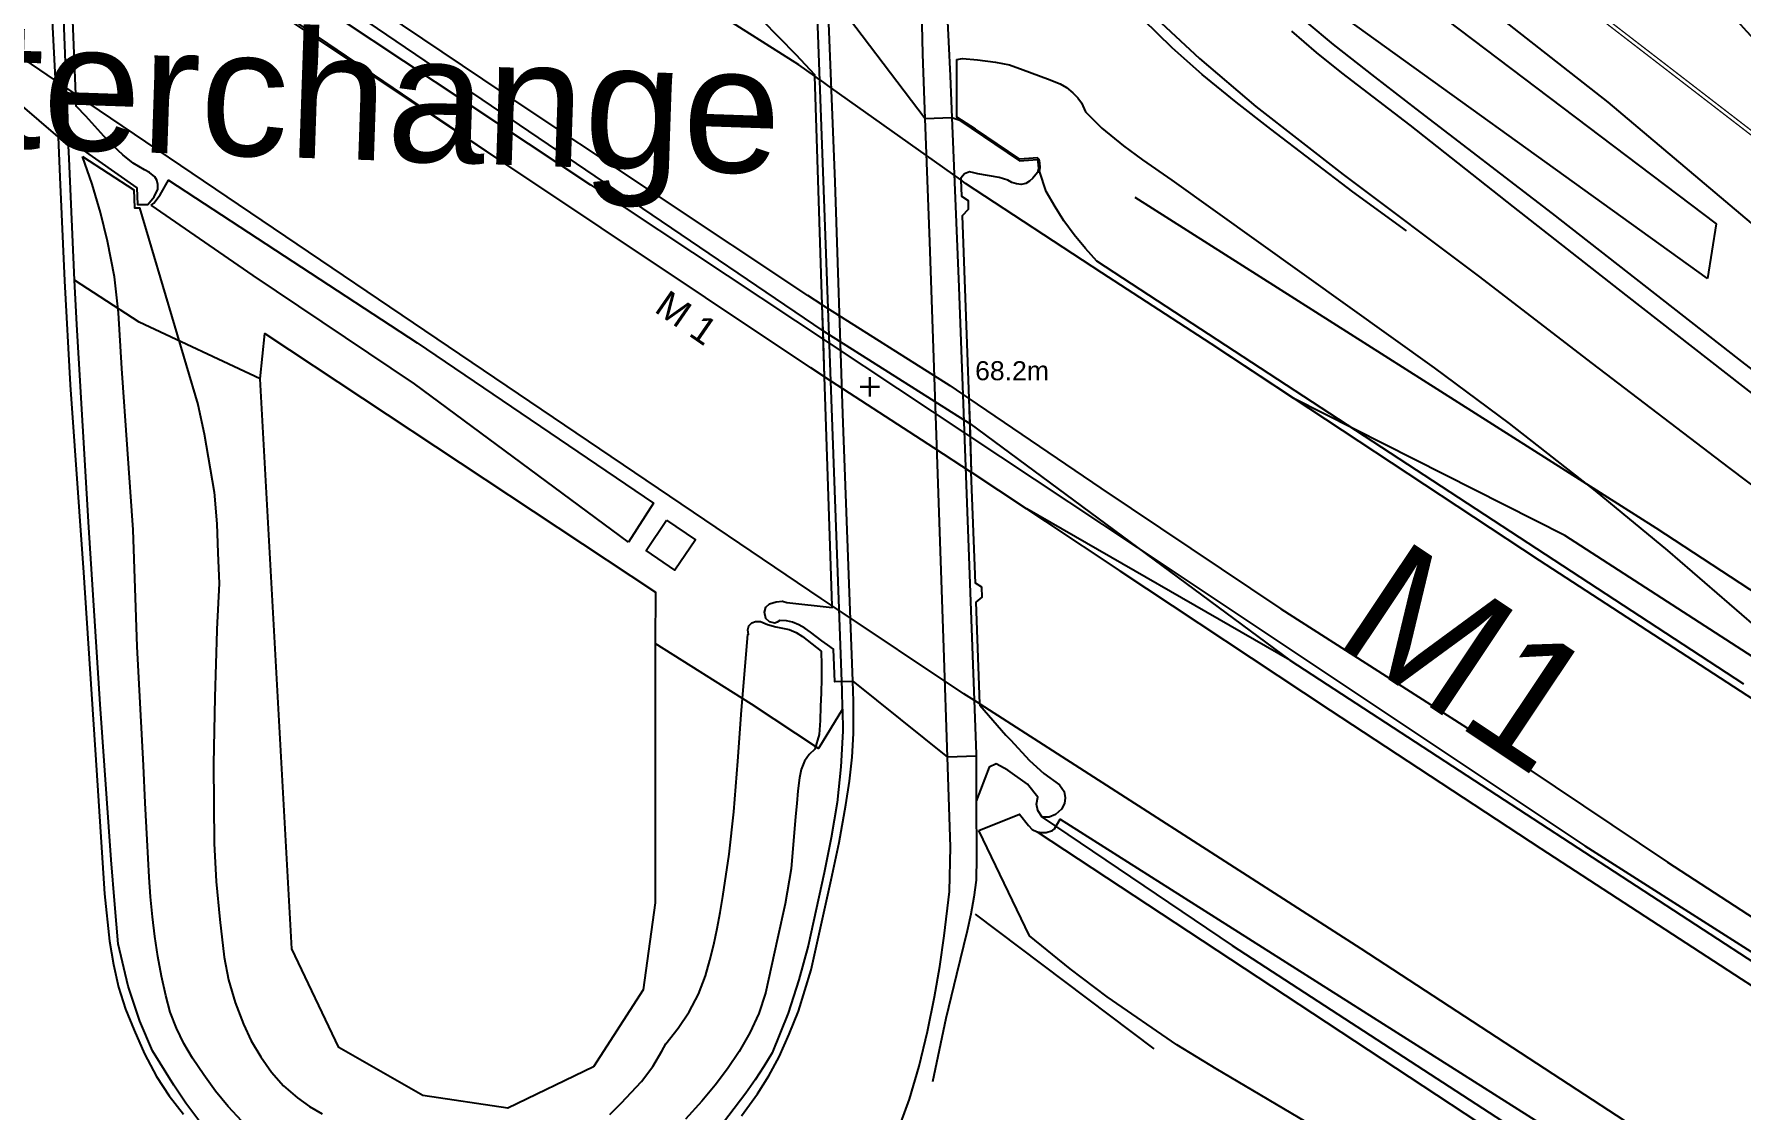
# Model space of a CAD drawing. Header units: millimetres. Extents: x 111502 to 977541, y 8702 to 1044108.
# Drawn here: x 489180 to 489314.6, y 240763.8 to 240848.6 of the extents above; entities that cross this region are included whole.
import ezdxf

# ---------------------------------------------------------------- set-up
doc = ezdxf.new("R2010")
doc.units = ezdxf.units.MM
doc.header["$LTSCALE"] = 0.25
doc.linetypes.add('DASHED', pattern=[19.05, 12.7, -6.35])
doc.linetypes.add('DASHED2', pattern=[9.525, 6.35, -3.175])
for name, color, linetype in [('E HVSS As Laid HV', 10, 'Continuous'), ('E HVSS Proposed 33kV', 5, 'Continuous'), ('X HVSS Site Background', 8, 'Continuous')]:
    doc.layers.add(name, color=color, linetype=linetype)
doc.styles.add('Arial', font='arial.ttf')
doc.styles.add('OS Master Map$1$Standard', font='txt')
doc.styles.add('Proposed Employment Area - 11-089-MP013-01a$0$Standard', font='txt')

# ---------------------------------------------------------------- blocks, each defined once
blk = doc.blocks.new('commercial background')
at = {"layer": 'X HVSS Site Background', "flags": 128}
blk.add_lwpolyline([(928.08, 286.74, 0.151371), (871.11, 328.8, -0.06422), (841.98, 343.36, -0.080323), (792.92, 389.27, -0.098577), (760.75, 453.92, -0.03432), (751.48, 500.46, 0.091782), (745.82, 518.08, -0.974614), (750.65, 520.31), (756.57, 494.44, -0.037531), (762.8, 466.15, 0.084037), (773.87, 431.55, 0.251691), (793.39, 418.18, -0.125184), (817.16, 409.33, -0.021222), (837.01, 394.31, -0.151188), (844.67, 382.63, -0.08652), (847.5, 356.47, 0.23398), (851.5, 346.86, 0.068152), (878.19, 329.36, -0.044918), (903.68, 314.29, 0.0654), (1004.49, 260.12, -0.154625)], format="xyb", dxfattribs=at)
at = {"layer": 'X HVSS Site Background', "style": 'Proposed Employment Area - 11-089-MP013-01a$0$Standard'}
for p, rotation in [((485.88, 899.5), 95.9302), ((729.37, 850.69), 240.5366), ((319.53, 839.47), 95.9302), ((520.9, 756.6), 330.4683), ((1582.14, 507.49), 240.4683), ((1846.75, 293.1), 209.3143), ((1096.5, 265.37), 60.4683)]:
    blk.add_attdef('NOOFPARKINGSPACES', p, '', height=0.3, rotation=rotation, dxfattribs=at)
blk = doc.blocks.new('OS Master Map$1$OSS15')
at = {"color": 8, "true_color": 0x707070, "const_width": 0.174, "flags": 128}
for points in [[(-0.775, 0), (0.775, 0)], [(0, -0.775), (0, 0.775)]]:
    blk.add_lwpolyline(points, dxfattribs=at)
blk = doc.blocks.new('OS MAP 060722')
at = {"layer": 'X HVSS Site Background', "flags": 128}
for points in [[(513.29, 1689.35), (503.85, 1696.67), (503.85, 1696.67), (489.15, 1708.15), (489.15, 1708.15), (478.39, 1716.43), (478.39, 1716.43), (475.13, 1718.95), (475.13, 1718.95), (471.88, 1721.49), (471.88, 1721.49), (469.79, 1723.23)], [(501.36, 1703.04), (467.76, 1727.24)], [(477.76, 1725.74), (502.06, 1707.34), (502.06, 1707.34), (501.36, 1703.04)], [(369.43, 1765.46), (369.44, 1759.38), (369.44, 1759.38), (369.43, 1759.38), (369.43, 1759.38), (369.44, 1757.36), (369.44, 1757.36), (369.95, 1741.92), (369.95, 1741.92), (370.7, 1726.47), (370.7, 1726.47), (371.31, 1714.22)], [(370.3, 1765.46), (370.33, 1763.42), (370.33, 1763.42), (371.53, 1728.92), (371.53, 1728.92), (371.96, 1718.05), (371.96, 1718.05), (372, 1717.08), (372, 1717.08), (372.14, 1713.5)], [(506.77, 1692.48), (494.95, 1701.72), (494.95, 1701.72), (486.06, 1708.7), (486.06, 1708.7), (477.93, 1715.12), (477.93, 1715.12), (472.53, 1719.26), (472.53, 1719.26), (470.53, 1720.87), (470.53, 1720.87), (468.59, 1722.55)], [(430.97, 1719), (429.72, 1719.89), (429.72, 1719.89), (401.32, 1737.89), (401.32, 1737.89), (384.32, 1749.39), (384.32, 1749.39), (371.1, 1758.26)], [(439.68, 1715.65), (439.49, 1720.74), (439.49, 1720.74), (439.24, 1732.36), (439.24, 1732.36), (438.54, 1747.66), (438.54, 1747.66), (438.42, 1749.43), (438.42, 1749.43), (438.34, 1751.2), (438.34, 1751.2), (438.34, 1751.7), (438.34, 1751.7), (438.44, 1751.91), (438.44, 1751.91), (438.69, 1752.01)], [(457.53, 1723.91), (461.31, 1720.38), (461.31, 1720.38), (465.76, 1716.59), (465.76, 1716.59), (472.63, 1711.23), (472.63, 1711.23), (483.28, 1703.24), (483.28, 1703.24), (492.27, 1696.32), (492.27, 1696.32), (503.03, 1688.13), (503.03, 1688.13), (512.12, 1681.26)], [(477.63, 1706.79), (473.39, 1709.87), (473.39, 1709.87), (466.93, 1714.82), (466.93, 1714.82), (464.2, 1716.94), (464.2, 1716.94), (461.52, 1719.12), (461.52, 1719.12), (459.15, 1721.24), (459.15, 1721.24), (456.88, 1723.46)], [(431.57, 1700.96), (430.42, 1701.69), (430.42, 1701.69), (406.42, 1717.69), (406.42, 1717.69), (384.12, 1732.69), (384.12, 1732.69), (371.77, 1741.05)], [(442.2, 1739.13), (441.49, 1732.97), (441.49, 1732.97), (441.24, 1729.69), (441.24, 1729.69), (441.29, 1727.02), (441.29, 1727.02), (441.4, 1724.36), (441.4, 1724.36), (441.52, 1721.69), (441.52, 1721.69), (441.64, 1719.03), (441.64, 1719.03), (441.78, 1715.73)], [(688.05, 1573.81), (687.32, 1574.19), (687.32, 1574.19), (630.66, 1615.26), (630.66, 1615.26), (603.07, 1634.96), (603.07, 1634.96), (593.26, 1641.73), (593.26, 1641.73), (561.51, 1664.09), (561.51, 1664.09), (532.86, 1684.6), (532.86, 1684.6), (522.9, 1692.16), (522.9, 1692.16), (493.53, 1716.95), (493.53, 1716.95), (467.16, 1737.64), (467.16, 1737.64), (466.91, 1738.54)], [(431.75, 1695.29), (430.67, 1695.99), (430.67, 1695.99), (405.82, 1712.59), (405.82, 1712.59), (372.01, 1735.1)], [(372.7, 1717.55), (372.01, 1735.1)], [(430.97, 1719), (430.97, 1719.09), (430.97, 1719.09), (429.87, 1720.27), (429.87, 1720.27), (429.5, 1720.68), (429.5, 1720.68), (428.17, 1722.04), (428.17, 1722.04), (426.83, 1723.4)], [(360.95, 1725.57), (371.09, 1718.64), (371.09, 1718.64), (372.7, 1717.55)], [(433.11, 1671.24), (431.23, 1722.94), (431.23, 1722.94), (431.13, 1725.8)], [(433.98, 1671.27), (433.79, 1676.15), (433.79, 1676.15), (433.19, 1692.37), (433.19, 1692.37), (432.59, 1710.66), (432.59, 1710.66), (431.98, 1725.83)], [(431.98, 1725.83), (439.68, 1715.65)], [(371.31, 1714.22), (363.8, 1720.66)], [(504.22, 1671.04), (453.22, 1704.39), (453.22, 1704.39), (452.32, 1705.39), (452.32, 1705.39), (451.42, 1706.49), (451.42, 1706.49), (450.62, 1707.59), (450.62, 1707.59), (449.92, 1708.69), (449.92, 1708.69), (449.22, 1709.89), (449.22, 1709.89), (448.7, 1711.49), (448.7, 1711.49), (448.75, 1711.8), (448.75, 1711.8), (448.73, 1712.12), (448.73, 1712.12), (448.66, 1712.43), (448.66, 1712.43), (448.54, 1712.54), (448.54, 1712.54), (447.14, 1712.45), (447.14, 1712.45), (443.64, 1714.81), (443.64, 1714.81), (442.18, 1715.76), (442.18, 1715.76), (442.19, 1716.05), (442.19, 1716.05), (442.19, 1720.3)], [(442.19, 1720.3), (442.62, 1720.39), (442.62, 1720.39), (443.82, 1720.29), (443.82, 1720.29), (445.22, 1720.09), (445.22, 1720.09), (446.32, 1719.89), (446.32, 1719.89), (447.42, 1719.49), (447.42, 1719.49), (449.32, 1718.79), (449.32, 1718.79), (450.32, 1718.39), (450.32, 1718.39), (450.82, 1718.09), (450.82, 1718.09), (451.32, 1717.69), (451.32, 1717.69), (451.72, 1717.29), (451.72, 1717.29), (452.02, 1716.89), (452.02, 1716.89), (452.32, 1716.19), (452.32, 1716.19), (453.62, 1714.89), (453.62, 1714.89), (455.32, 1713.49), (455.32, 1713.49), (456.82, 1712.39), (456.82, 1712.39), (459.12, 1710.79), (459.12, 1710.79), (479.82, 1695.99), (479.82, 1695.99), (485.72, 1691.59), (485.72, 1691.59), (492.52, 1686.29), (492.52, 1686.29), (498.22, 1681.59), (498.22, 1681.59), (505.02, 1675.69)], [(431.57, 1700.96), (430.97, 1719)], [(442.5, 1710.81), (432.29, 1718.05), (432.29, 1718.05), (431.39, 1718.7), (431.39, 1718.7), (431.3, 1718.76), (431.3, 1718.76), (430.97, 1719)], [(372.14, 1713.5), (372.77, 1713.52), (372.77, 1713.52), (377.52, 1710.19), (377.52, 1710.19), (377.57, 1708.88), (377.57, 1708.88), (378.38, 1708.88), (378.38, 1708.88), (378.88, 1709.48), (378.88, 1709.48), (379.19, 1710.09), (379.19, 1710.09), (379.18, 1710.45), (379.18, 1710.45), (379.09, 1710.79), (379.09, 1710.79), (378.94, 1711.05), (378.94, 1711.05), (378.53, 1711.4), (378.53, 1711.4), (378.13, 1711.6), (378.13, 1711.6), (377.24, 1712.14), (377.24, 1712.14), (376.42, 1712.78), (376.42, 1712.78), (375.66, 1713.5), (375.66, 1713.5), (374.93, 1714.27), (374.93, 1714.27), (374.22, 1715.06), (374.22, 1715.06), (373.51, 1715.85), (373.51, 1715.85), (372.77, 1716.61), (372.77, 1716.61), (372.73, 1716.65), (372.73, 1716.65), (372.7, 1717.55)], [(432.35, 1677.21), (431.47, 1677.79), (431.47, 1677.79), (372.7, 1717.55)], [(439.68, 1715.65), (441.78, 1715.73)], [(441.44, 1665.28), (441.14, 1673.91), (441.14, 1673.91), (440.04, 1705.94), (440.04, 1705.94), (439.68, 1715.65)], [(441.78, 1715.73), (442.34, 1702.36), (442.34, 1702.36), (443.69, 1665.53), (443.69, 1665.53), (443.69, 1665.36)], [(441.78, 1715.73), (442.33, 1715.54)], [(442.33, 1715.54), (447.12, 1712.31), (447.12, 1712.31), (448.54, 1712.41), (448.54, 1712.41), (448.59, 1712), (448.59, 1712), (448.61, 1711.69), (448.61, 1711.69), (448.54, 1711.4), (448.54, 1711.4), (448.18, 1710.94), (448.18, 1710.94), (447.92, 1710.72), (447.92, 1710.72), (447.63, 1710.54), (447.63, 1710.54), (447.26, 1710.45), (447.26, 1710.45), (446.87, 1710.49), (446.87, 1710.49), (446.52, 1710.6), (446.52, 1710.6), (446.21, 1710.79), (446.21, 1710.79), (445.51, 1710.99), (445.51, 1710.99), (443.84, 1711.3), (443.84, 1711.3), (443.51, 1711.38), (443.51, 1711.38), (443.18, 1711.45), (443.18, 1711.45), (442.78, 1711.3), (442.78, 1711.3), (442.49, 1710.96), (442.49, 1710.96), (442.5, 1710.81)], [(372.14, 1713.5), (371.31, 1714.22)], [(371.31, 1714.22), (371.46, 1711.03), (371.46, 1711.03), (371.82, 1702.84), (371.82, 1702.84), (372.27, 1694.66), (372.27, 1694.66), (373.32, 1679.86), (373.32, 1679.86), (374.33, 1664.25), (374.33, 1664.25), (374.65, 1659.38), (374.65, 1659.38), (374.98, 1654.5), (374.98, 1654.5), (375.38, 1650.76), (375.38, 1650.76), (375.69, 1648.94), (375.69, 1648.94), (376.09, 1647.13), (376.09, 1647.13), (376.64, 1645.41), (376.64, 1645.41), (377.3, 1643.74), (377.3, 1643.74), (378.13, 1641.89), (378.13, 1641.89), (379.07, 1640.1), (379.07, 1640.1), (380.08, 1638.58), (380.08, 1638.58), (381.19, 1637.12)], [(425.2, 1636.98), (426.45, 1638.73), (426.45, 1638.73), (427.36, 1640.16), (427.36, 1640.16), (428.17, 1641.65), (428.17, 1641.65), (428.97, 1643.43), (428.97, 1643.43), (429.69, 1645.24), (429.69, 1645.24), (430.7, 1648.52), (430.7, 1648.52), (432.27, 1655.6), (432.27, 1655.6), (432.89, 1658.54), (432.89, 1658.54), (433.43, 1661.51), (433.43, 1661.51), (433.71, 1663.38), (433.71, 1663.38), (433.92, 1665.27), (433.92, 1665.27), (434.04, 1667.16), (434.04, 1667.16), (434.04, 1669.69), (434.04, 1669.69), (433.98, 1671.27)], [(372.62, 1702.9), (372.18, 1712.5), (372.18, 1712.5), (372.14, 1713.5)], [(373.25, 1712.66), (377.29, 1710.03), (377.29, 1710.03), (377.34, 1708.62), (377.34, 1708.62), (377.74, 1708.62), (377.74, 1708.62), (382.32, 1693.09), (382.32, 1693.09), (382.82, 1690.79), (382.82, 1690.79), (383.62, 1686.19), (383.62, 1686.19), (383.82, 1683.69), (383.82, 1683.69), (383.92, 1681.39), (383.92, 1681.39), (384.02, 1678.99), (384.02, 1678.99), (383.82, 1675.39), (383.82, 1675.39), (383.83, 1675.28), (383.83, 1675.28), (383.67, 1670.01), (383.67, 1670.01), (383.57, 1664.73), (383.57, 1664.73), (383.62, 1658.46), (383.62, 1658.46), (383.78, 1655.48), (383.78, 1655.48), (384.07, 1652.49), (384.07, 1652.49), (384.42, 1649.52), (384.42, 1649.52), (384.76, 1647.71), (384.76, 1647.71), (385.28, 1645.94), (385.28, 1645.94), (385.94, 1644.22), (385.94, 1644.22), (386.55, 1642.9), (386.55, 1642.9), (387.29, 1641.64), (387.29, 1641.64), (388.14, 1640.45), (388.14, 1640.45), (389.1, 1639.37), (389.1, 1639.37), (390.18, 1638.41), (390.18, 1638.41), (391.13, 1637.73), (391.13, 1637.73), (392.14, 1637.14)], [(414.82, 1637.09), (415.72, 1637.99), (415.72, 1637.99), (417.32, 1639.69), (417.32, 1639.69), (418.22, 1640.89), (418.22, 1640.89), (418.92, 1642.09), (418.92, 1642.09), (419.23, 1642.67), (419.23, 1642.67), (420.2, 1643.9), (420.2, 1643.9), (421.08, 1645.2), (421.08, 1645.2), (421.82, 1646.58), (421.82, 1646.58), (422.37, 1648.03), (422.37, 1648.03), (422.71, 1649.26), (422.71, 1649.26), (423.02, 1650.51), (423.02, 1650.51), (423.29, 1651.76), (423.29, 1651.76), (423.53, 1653.02), (423.53, 1653.02), (423.73, 1654.29), (423.73, 1654.29), (424.22, 1657.62), (424.22, 1657.62), (424.59, 1660.96), (424.59, 1660.96), (424.9, 1664.97), (424.9, 1664.97), (425.2, 1668.99), (425.2, 1668.99), (425.71, 1674.95), (425.71, 1674.95), (425.74, 1674.97), (425.74, 1674.97), (425.71, 1675.32), (425.71, 1675.32), (425.78, 1675.64), (425.78, 1675.64), (426.01, 1675.87), (426.01, 1675.87), (426.31, 1675.97), (426.31, 1675.97), (426.7, 1675.97), (426.7, 1675.97), (427.25, 1675.74), (427.25, 1675.74), (427.9, 1675.55), (427.9, 1675.55), (428.95, 1675.35), (428.95, 1675.35), (429.51, 1675.12), (429.51, 1675.12), (430.02, 1674.79), (430.02, 1674.79), (431.49, 1673.65)], [(431.49, 1673.65), (431.5, 1672.55), (431.5, 1672.55), (431.5, 1671.46), (431.5, 1671.46), (431.48, 1670.36), (431.48, 1670.36), (431.44, 1669.27), (431.44, 1669.27), (431.4, 1668.17), (431.4, 1668.17), (431.33, 1667.08), (431.33, 1667.08), (430.98, 1665.92), (430.98, 1665.92), (430.53, 1665.48), (430.53, 1665.48), (430.17, 1664.96), (430.17, 1664.96), (429.9, 1664.32), (429.9, 1664.32), (429.76, 1663.64), (429.76, 1663.64), (429.65, 1662.63), (429.65, 1662.63), (429.56, 1661.62), (429.56, 1661.62), (429.46, 1660.61), (429.46, 1660.61), (429.11, 1656.47), (429.11, 1656.47), (428.63, 1653.71), (428.63, 1653.71), (428.04, 1650.97), (428.04, 1650.97), (427.08, 1646.67), (427.08, 1646.67), (426.56, 1645.07), (426.56, 1645.07), (425.85, 1643.54), (425.85, 1643.54), (425.01, 1642.08), (425.01, 1642.08), (424.1, 1640.71), (424.1, 1640.71), (423.13, 1639.4), (423.13, 1639.4), (422.08, 1638.14), (422.08, 1638.14), (420.78, 1636.74)], [(385.81, 1636.58), (384.73, 1637.72), (384.73, 1637.72), (383.73, 1638.95), (383.73, 1638.95), (382.8, 1640.23), (382.8, 1640.23), (381.92, 1641.53), (381.92, 1641.53), (381.23, 1642.69), (381.23, 1642.69), (380.64, 1643.91), (380.64, 1643.91), (380.16, 1645.18), (380.16, 1645.18), (379.8, 1646.49), (379.8, 1646.49), (379.47, 1648.02), (379.47, 1648.02), (379.19, 1649.57), (379.19, 1649.57), (378.94, 1651.13), (378.94, 1651.13), (378.75, 1652.69), (378.75, 1652.69), (378.59, 1654.26), (378.59, 1654.26), (378.49, 1655.83), (378.49, 1655.83), (378.34, 1658.76), (378.34, 1658.76), (378.19, 1661.69), (378.19, 1661.69), (378.04, 1664.62), (378.04, 1664.62), (377.54, 1674.02), (377.54, 1674.02), (377.24, 1683.21), (377.24, 1683.21), (376.78, 1689.58), (376.78, 1689.58), (376.33, 1695.94), (376.33, 1695.94), (376.08, 1700.34), (376.08, 1700.34), (375.76, 1703.18), (375.76, 1703.18), (375.22, 1705.99), (375.22, 1705.99), (374.66, 1708.24), (374.66, 1708.24), (374, 1710.47), (374, 1710.47), (373.25, 1712.66)], [(378.66, 1708.82), (378.86, 1708.98), (378.86, 1708.98), (379.36, 1709.63), (379.36, 1709.63), (380.02, 1710.8), (380.02, 1710.8), (399.62, 1697.96), (399.62, 1697.96), (418.25, 1685.32), (418.25, 1685.32), (416.28, 1682.24)], [(591.31, 1614.71), (551.22, 1639.89), (551.22, 1639.89), (542.52, 1645.39), (542.52, 1645.39), (537.32, 1648.79), (537.32, 1648.79), (488.12, 1680.79), (488.12, 1680.79), (462.22, 1697.89), (462.22, 1697.89), (456.62, 1701.54), (456.62, 1701.54), (453.62, 1703.49), (453.62, 1703.49), (442.87, 1710.54), (442.87, 1710.54), (442.5, 1710.81)], [(442.5, 1710.81), (442.54, 1709.52), (442.54, 1709.52), (443.08, 1709.18), (443.08, 1709.18), (443.08, 1708.47), (443.08, 1708.47), (442.6, 1707.98), (442.6, 1707.98), (443.12, 1693.57)], [(416.28, 1682.24), (399.42, 1694.72), (399.42, 1694.72), (386.69, 1703.26), (386.69, 1703.26), (378.66, 1708.82)], [(433.16, 1669.08), (433.19, 1667.32), (433.19, 1667.32), (433.02, 1664.51), (433.02, 1664.51), (432.73, 1661.71), (432.73, 1661.71), (432.27, 1658.92), (432.27, 1658.92), (431.72, 1656.15), (431.72, 1656.15), (430.45, 1650.4), (430.45, 1650.4), (429.72, 1647.73), (429.72, 1647.73), (428.88, 1645.09), (428.88, 1645.09), (427.62, 1641.96), (427.62, 1641.96), (426.97, 1640.88), (426.97, 1640.88), (426.27, 1639.82), (426.27, 1639.82), (425.55, 1638.78), (425.55, 1638.78), (423.27, 1635.8)], [(382.41, 1636.62), (381.39, 1637.99), (381.39, 1637.99), (380.44, 1639.4), (380.44, 1639.4), (378.77, 1642.13), (378.77, 1642.13), (377.76, 1644.45), (377.76, 1644.45), (376.85, 1647.23), (376.85, 1647.23), (376.05, 1650.57), (376.05, 1650.57), (375.92, 1652.11), (375.92, 1652.11), (375.8, 1653.65), (375.8, 1653.65), (375.49, 1657.18), (375.49, 1657.18), (374.64, 1669.46), (374.64, 1669.46), (373.74, 1683.4), (373.74, 1683.4), (372.78, 1699.41), (372.78, 1699.41), (372.62, 1702.9)], [(387.24, 1695.13), (377.7, 1699.58), (377.7, 1699.58), (372.62, 1702.9)], [(431.57, 1700.96), (441.62, 1694.59), (441.62, 1694.59), (443.12, 1693.57)], [(431.75, 1695.29), (431.57, 1700.96)], [(387.24, 1695.13), (387.62, 1698.69), (387.62, 1698.69), (418.42, 1678.29), (418.42, 1678.29), (418.4, 1674.26)], [(418.4, 1674.26), (418.4, 1653.8), (418.4, 1653.8), (417.44, 1646.93), (417.44, 1646.93), (413.54, 1640.87), (413.54, 1640.87), (406.77, 1637.59), (406.77, 1637.59), (400.06, 1638.6), (400.06, 1638.6), (393.44, 1642.39), (393.44, 1642.39), (389.75, 1650.17), (389.75, 1650.17), (387.24, 1695.13)], [(432.35, 1677.21), (431.75, 1695.29)], [(431.75, 1695.29), (440.35, 1689.71), (440.35, 1689.71), (443.32, 1687.76)], [(443.12, 1693.57), (453.52, 1686.49), (453.52, 1686.49), (467.72, 1676.99), (467.72, 1676.99), (482.72, 1667.39), (482.72, 1667.39), (498.22, 1656.99), (498.22, 1656.99), (510.82, 1648.79), (510.82, 1648.79), (523.52, 1640.49), (523.52, 1640.49), (537.52, 1631.69), (537.52, 1631.69), (555.72, 1620.49), (555.72, 1620.49), (571.32, 1610.79), (571.32, 1610.79), (580.77, 1604.86)], [(443.12, 1693.57), (443.32, 1687.76)], [(443.32, 1687.76), (455.02, 1679.99), (455.02, 1679.99), (471.62, 1668.99), (471.62, 1668.99), (488.22, 1658.09), (488.22, 1658.09), (504.02, 1647.79), (504.02, 1647.79), (526.02, 1633.59), (526.02, 1633.59), (542.22, 1623.29), (542.22, 1623.29), (558.12, 1613.29), (558.12, 1613.29), (577.12, 1601.59), (577.12, 1601.59), (597.92, 1588.89), (597.92, 1588.89), (615.92, 1578.69), (615.92, 1578.69), (625.98, 1572.8)], [(443.98, 1669.48), (443.69, 1677.51), (443.69, 1677.51), (444.18, 1677.91), (444.18, 1677.91), (444.15, 1678.68), (444.15, 1678.68), (443.64, 1679.01), (443.64, 1679.01), (443.32, 1687.76)], [(419.29, 1683.97), (421.57, 1682.43), (421.57, 1682.43), (419.95, 1680.03), (419.95, 1680.03), (417.67, 1681.57), (417.67, 1681.57), (419.29, 1683.97)], [(433.11, 1671.24), (432.55, 1671.22), (432.55, 1671.22), (432.46, 1673.8), (432.46, 1673.8), (431.97, 1674.14), (431.97, 1674.14), (431.53, 1674.47), (431.53, 1674.47), (431.08, 1674.81), (431.08, 1674.81), (430.63, 1675.14), (430.63, 1675.14), (430.18, 1675.45), (430.18, 1675.45), (429.71, 1675.72), (429.71, 1675.72), (429.23, 1675.92), (429.23, 1675.92), (428.74, 1676.04), (428.74, 1676.04), (428.22, 1676.06), (428.22, 1676.06), (428.02, 1675.94), (428.02, 1675.94), (427.82, 1675.86), (427.82, 1675.86), (427.41, 1675.96), (427.41, 1675.96), (427.11, 1676.21), (427.11, 1676.21), (427.01, 1676.72), (427.01, 1676.72), (427.11, 1677.12), (427.11, 1677.12), (427.41, 1677.37), (427.41, 1677.37), (427.92, 1677.53), (427.92, 1677.53), (428.42, 1677.58), (428.42, 1677.58), (428.78, 1677.47), (428.78, 1677.47), (432.35, 1677.09), (432.35, 1677.09), (432.35, 1677.21)], [(443.98, 1669.48), (442.72, 1670.29), (442.72, 1670.29), (432.35, 1677.21)], [(433.16, 1669.08), (431.28, 1665.97), (431.28, 1665.97), (425.98, 1669.46), (425.98, 1669.46), (418.4, 1674.26)], [(433.11, 1671.24), (433.98, 1671.27)], [(433.16, 1669.08), (433.14, 1670.6), (433.14, 1670.6), (433.11, 1671.24)], [(433.98, 1671.27), (441.44, 1665.28)], [(443.98, 1669.48), (443.98, 1669.39), (443.98, 1669.39), (446.04, 1667.03), (446.04, 1667.03), (446.4, 1666.64), (446.4, 1666.64), (447.9, 1665.01), (447.9, 1665.01), (449.05, 1663.99), (449.05, 1663.99), (450.28, 1663.09), (450.28, 1663.09), (450.63, 1662.58), (450.63, 1662.58), (450.73, 1662.08), (450.73, 1662.08), (450.68, 1661.62), (450.68, 1661.62), (450.43, 1661.17), (450.43, 1661.17), (449.97, 1660.76), (449.97, 1660.76), (449.47, 1660.56), (449.47, 1660.56), (448.91, 1660.56), (448.91, 1660.56), (448.56, 1661.07), (448.56, 1661.07), (448.46, 1661.57), (448.46, 1661.57), (448.56, 1662.13), (448.56, 1662.13), (447.75, 1663.14), (447.75, 1663.14), (446.19, 1664.25), (446.19, 1664.25), (445.28, 1664.76), (445.28, 1664.76), (444.72, 1664.5), (444.72, 1664.5), (443.71, 1661.81)], [(443.98, 1669.48), (474.02, 1650.19), (474.02, 1650.19), (507.42, 1628.39), (507.42, 1628.39), (538.42, 1608.59), (538.42, 1608.59), (547.95, 1602.62)], [(437.34, 1634.26), (437.19, 1634.66), (437.19, 1634.66), (437.24, 1635.22), (437.24, 1635.22), (437.75, 1636.43), (437.75, 1636.43), (438.45, 1638.3), (438.45, 1638.3), (439.21, 1640.92), (439.21, 1640.92), (439.86, 1643.64), (439.86, 1643.64), (440.43, 1646.38), (440.43, 1646.38), (440.84, 1648.77), (440.84, 1648.77), (441.19, 1651.18), (441.19, 1651.18), (441.59, 1654.68), (441.59, 1654.68), (441.69, 1658.2), (441.69, 1658.2), (441.44, 1665.28)], [(443.69, 1665.36), (441.44, 1665.28)], [(443.69, 1665.36), (443.71, 1661.81)], [(443.71, 1661.81), (443.74, 1657.4), (443.74, 1657.4), (443.69, 1655.58), (443.69, 1655.58), (443.52, 1654.24), (443.52, 1654.24), (443.27, 1652.91), (443.27, 1652.91), (442.98, 1651.59), (442.98, 1651.59), (442.15, 1648.13), (442.15, 1648.13), (441.31, 1644.67), (441.31, 1644.67), (440.25, 1639.67)], [(443.92, 1659.49), (447.12, 1660.79), (447.12, 1660.79), (447.82, 1659.89), (447.82, 1659.89), (448.12, 1659.59), (448.12, 1659.59), (448.52, 1659.39), (448.52, 1659.39), (448.87, 1659.34), (448.87, 1659.34), (449.22, 1659.34), (449.22, 1659.34), (449.37, 1659.39), (449.37, 1659.39), (449.57, 1659.44), (449.57, 1659.44), (449.72, 1659.49), (449.72, 1659.49), (449.87, 1659.64), (449.87, 1659.64), (450.32, 1660.39), (450.32, 1660.39), (497.02, 1630.79)], [(598.52, 1565.89), (564.32, 1582.69), (564.32, 1582.69), (558.37, 1585.9), (558.37, 1585.9), (554.12, 1588.2), (554.12, 1588.2), (541.52, 1594.99), (541.52, 1594.99), (519.62, 1606.99), (519.62, 1606.99), (462.62, 1640.69), (462.62, 1640.69), (459.52, 1642.59), (459.52, 1642.59), (454.02, 1646.39), (454.02, 1646.39), (451.12, 1648.59), (451.12, 1648.59), (447.92, 1651.19), (447.92, 1651.19), (443.92, 1659.49)], [(443.62, 1652.89), (457.72, 1642.29)]]:
    blk.add_lwpolyline(points, dxfattribs=at)
at = {"layer": 'X HVSS Site Background'}
for points in [[(501.36, 1703.04), (467.76, 1727.24)], [(440.7, 1805.25), (442.7, 1802.25), (443.6, 1800.75), (444.4, 1799.15), (445.7, 1796.15), (447.5, 1792.45), (449.2, 1788.65), (452, 1781.55), (453.4, 1777.65), (454.6, 1773.75), (456.4, 1766.95), (462.85, 1746.39), (467.16, 1737.64), (468.26, 1735.94), (469.46, 1734.24), (470.76, 1732.64), (472.66, 1730.44), (474.06, 1728.94), (475.66, 1727.54), (477.76, 1725.74), (502.06, 1707.34), (501.36, 1703.04)], [(258.92, 1814.2), (281.92, 1798.77), (304.03, 1783.97), (332.86, 1764.67), (355.64, 1750.04), (388.72, 1726.75), (413.29, 1710.42), (459.04, 1680.07), (491.69, 1658.3), (515.84, 1642.91), (558.78, 1615.53), (585.73, 1598.78), (617.62, 1580.16), (644.74, 1564.17), (689.42, 1538.44), (719.01, 1521.96), (754.35, 1502.48), (785.39, 1486.4), (805.79, 1475.99)], [(369.43, 1765.46), (369.44, 1759.38), (369.43, 1759.38), (369.44, 1757.36), (369.95, 1741.92), (370.7, 1726.47), (371.31, 1714.22)], [(370.3, 1765.46), (370.33, 1763.42), (371.53, 1728.92), (371.96, 1718.05), (372, 1717.08), (372.14, 1713.5)], [(430.97, 1719), (429.72, 1719.89), (401.32, 1737.89), (384.32, 1749.39), (371.1, 1758.26)], [(439.68, 1715.65), (439.49, 1720.74), (439.24, 1732.36), (438.54, 1747.66), (438.42, 1749.43), (438.34, 1751.2), (438.34, 1751.7), (438.44, 1751.91), (438.69, 1752.01)], [(438.69, 1752.01), (438.9, 1752.01), (439.05, 1751.96), (439.25, 1751.5), (439.65, 1750.29), (441.37, 1746.4), (443.84, 1741.85), (445.25, 1739.48), (446.72, 1737.15), (448.24, 1734.87), (449.84, 1732.65), (451.52, 1730.48), (453.17, 1728.5), (454.9, 1726.59), (457.53, 1723.91), (461.31, 1720.38), (465.76, 1716.59), (472.63, 1711.23), (483.28, 1703.24), (492.27, 1696.32), (503.03, 1688.13), (512.12, 1681.26)], [(477.63, 1706.79), (473.39, 1709.87), (466.93, 1714.82), (464.2, 1716.94), (461.52, 1719.12), (459.15, 1721.24), (456.88, 1723.46)], [(431.64, 1698.9), (371.83, 1739.54)], [(442.2, 1739.13), (441.49, 1732.97), (441.24, 1729.69), (441.29, 1727.02), (441.4, 1724.36), (441.52, 1721.69), (441.64, 1719.03), (441.78, 1715.73)], [(688.05, 1573.81), (687.32, 1574.19), (630.66, 1615.26), (603.07, 1634.96), (593.26, 1641.73), (561.51, 1664.09), (532.86, 1684.6), (522.9, 1692.16), (493.53, 1716.95), (467.16, 1737.64), (466.91, 1738.54)], [(526.07, 1679.19), (521.93, 1682.57), (513.29, 1689.35), (503.85, 1696.67), (489.15, 1708.15), (478.39, 1716.43), (475.13, 1718.95), (471.88, 1721.49), (469.79, 1723.23), (467.79, 1725.08), (465.76, 1727.14), (463.8, 1729.27), (461.76, 1731.61), (459.81, 1734.02), (457.88, 1736.65)], [(431.75, 1695.29), (430.67, 1695.99), (405.82, 1712.59), (371.99, 1735.58)], [(372.7, 1717.55), (372.01, 1735.1), (371.99, 1735.58)], [(430.97, 1719), (430.97, 1719.09), (429.87, 1720.27), (429.5, 1720.68), (428.17, 1722.04), (426.83, 1723.4), (425.46, 1724.72), (425.07, 1725.01), (424.7, 1725.33), (424.4, 1725.73), (424.3, 1726.24), (424.39, 1726.55), (424.55, 1726.84), (424.75, 1727.04), (425.05, 1727.14), (425.51, 1727.09), (425.91, 1726.84), (426.11, 1726.44), (426.17, 1725.98), (430.81, 1723.81), (430.75, 1725.78), (431.13, 1725.8)], [(360.95, 1725.57), (371.09, 1718.64), (372.7, 1717.55)], [(433.11, 1671.24), (431.23, 1722.94), (431.13, 1725.8)], [(433.98, 1671.27), (433.79, 1676.15), (433.19, 1692.37), (432.59, 1710.66), (431.98, 1725.83)], [(431.98, 1725.83), (439.68, 1715.65)], [(371.31, 1714.22), (363.8, 1720.66)], [(442.5, 1710.81), (432.29, 1718.05), (431.39, 1718.7), (431.3, 1718.76), (430.97, 1719)], [(431.64, 1698.9), (431.57, 1700.96), (430.97, 1719)], [(372.14, 1713.5), (372.77, 1713.52), (377.52, 1710.19), (377.57, 1708.88), (378.38, 1708.88), (378.88, 1709.48), (379.19, 1710.09), (379.18, 1710.45), (379.09, 1710.79), (378.94, 1711.05), (378.53, 1711.4), (378.13, 1711.6), (377.24, 1712.14), (376.42, 1712.78), (375.66, 1713.5), (374.93, 1714.27), (374.22, 1715.06), (373.51, 1715.85), (372.77, 1716.61), (372.73, 1716.65), (372.7, 1717.55)], [(432.35, 1677.21), (431.47, 1677.79), (372.7, 1717.55)], [(439.68, 1715.65), (441.78, 1715.73)], [(441.44, 1665.28), (441.14, 1673.91), (440.04, 1705.94), (439.68, 1715.65)], [(441.78, 1715.73), (442.33, 1715.54)], [(441.78, 1715.73), (442.34, 1702.36), (443.69, 1665.53), (443.69, 1665.36)], [(442.33, 1715.54), (447.12, 1712.31), (448.54, 1712.41), (448.59, 1712), (448.61, 1711.69), (448.54, 1711.4), (448.18, 1710.94), (447.92, 1710.72), (447.63, 1710.54), (447.26, 1710.45), (446.87, 1710.49), (446.52, 1710.6), (446.21, 1710.79), (445.51, 1710.99), (443.84, 1711.3), (443.51, 1711.38), (443.18, 1711.45), (442.78, 1711.3), (442.49, 1710.96), (442.5, 1710.81)], [(372.14, 1713.5), (371.31, 1714.22)], [(371.31, 1714.22), (371.46, 1711.03), (371.82, 1702.84), (372.27, 1694.66), (373.32, 1679.86), (374.33, 1664.25), (374.65, 1659.38), (374.98, 1654.5), (375.38, 1650.76), (375.69, 1648.94), (376.09, 1647.13), (376.64, 1645.41), (377.3, 1643.74), (378.13, 1641.89), (379.07, 1640.1), (380.08, 1638.58), (381.19, 1637.12)], [(425.2, 1636.98), (426.45, 1638.73), (427.36, 1640.16), (428.17, 1641.65), (428.97, 1643.43), (429.69, 1645.24), (430.7, 1648.52), (432.27, 1655.6), (432.89, 1658.54), (433.43, 1661.51), (433.71, 1663.38), (433.92, 1665.27), (434.04, 1667.16), (434.04, 1669.69), (433.98, 1671.27)], [(372.62, 1702.9), (372.18, 1712.5), (372.14, 1713.5)], [(431.49, 1673.65), (431.5, 1672.55), (431.5, 1671.46), (431.48, 1670.36), (431.44, 1669.27), (431.4, 1668.17), (431.33, 1667.08), (430.98, 1665.92), (430.53, 1665.48), (430.17, 1664.96), (429.9, 1664.32), (429.76, 1663.64), (429.65, 1662.63), (429.56, 1661.62), (429.46, 1660.61), (429.11, 1656.47), (428.63, 1653.71), (428.04, 1650.97), (427.08, 1646.67), (426.56, 1645.07), (425.85, 1643.54), (425.01, 1642.08), (424.1, 1640.71), (423.13, 1639.4), (422.08, 1638.14), (420.78, 1636.74)], [(385.81, 1636.58), (384.73, 1637.72), (383.73, 1638.95), (382.8, 1640.23), (381.92, 1641.53), (381.23, 1642.69), (380.64, 1643.91), (380.16, 1645.18), (379.8, 1646.49), (379.47, 1648.02), (379.19, 1649.57), (378.94, 1651.13), (378.75, 1652.69), (378.59, 1654.26), (378.49, 1655.83), (378.34, 1658.76), (378.19, 1661.69), (378.04, 1664.62), (377.54, 1674.02), (377.24, 1683.21), (376.78, 1689.58), (376.33, 1695.94), (376.08, 1700.34), (375.76, 1703.18), (375.22, 1705.99), (374.66, 1708.24), (374, 1710.47), (373.25, 1712.66)], [(373.25, 1712.66), (377.29, 1710.03), (377.34, 1708.62), (377.74, 1708.62), (382.32, 1693.09), (382.82, 1690.79), (383.62, 1686.19), (383.82, 1683.69), (383.92, 1681.39), (384.02, 1678.99), (383.82, 1675.39), (383.83, 1675.28), (383.67, 1670.01), (383.57, 1664.73), (383.62, 1658.46), (383.78, 1655.48), (384.07, 1652.49), (384.42, 1649.52), (384.76, 1647.71), (385.28, 1645.94), (385.94, 1644.22), (386.55, 1642.9), (387.29, 1641.64), (388.14, 1640.45), (389.1, 1639.37), (390.18, 1638.41), (391.13, 1637.73), (392.14, 1637.14)], [(414.82, 1637.09), (415.72, 1637.99), (417.32, 1639.69), (418.22, 1640.89), (418.92, 1642.09), (419.23, 1642.67), (420.2, 1643.9), (421.08, 1645.2), (421.82, 1646.58), (422.37, 1648.03), (422.71, 1649.26), (423.02, 1650.51), (423.29, 1651.76), (423.53, 1653.02), (423.73, 1654.29), (424.22, 1657.62), (424.59, 1660.96), (424.9, 1664.97), (425.2, 1668.99), (425.71, 1674.95), (425.74, 1674.97), (425.71, 1675.32), (425.78, 1675.64), (426.01, 1675.87), (426.31, 1675.97), (426.7, 1675.97), (427.25, 1675.74), (427.9, 1675.55), (428.95, 1675.35), (429.51, 1675.12), (430.02, 1674.79), (431.49, 1673.65)], [(378.66, 1708.82), (378.86, 1708.98), (379.36, 1709.63), (380.02, 1710.8), (399.62, 1697.96), (418.25, 1685.32), (416.28, 1682.24)], [(591.31, 1614.71), (551.22, 1639.89), (542.52, 1645.39), (539.67, 1647.26), (515.15, 1666.59), (490.12, 1682.76), (468.76, 1693.57), (462.22, 1697.89), (456.62, 1701.54), (453.62, 1703.49), (442.87, 1710.54), (442.5, 1710.81)], [(442.5, 1710.81), (442.54, 1709.52), (443.08, 1709.18), (443.08, 1708.47), (442.6, 1707.98), (443.12, 1693.57), (443.19, 1691.6)], [(456.22, 1709.45), (497.3, 1683.37), (525.22, 1665.06), (555.78, 1643.59)], [(416.28, 1682.24), (399.42, 1694.72), (386.69, 1703.26), (378.66, 1708.82)], [(433.16, 1669.08), (433.19, 1667.32), (433.02, 1664.51), (432.73, 1661.71), (432.27, 1658.92), (431.72, 1656.15), (430.45, 1650.4), (429.72, 1647.73), (428.88, 1645.09), (427.62, 1641.96), (426.97, 1640.88), (426.27, 1639.82), (425.55, 1638.78), (423.27, 1635.8)], [(382.41, 1636.62), (381.39, 1637.99), (380.44, 1639.4), (378.77, 1642.13), (377.76, 1644.45), (376.85, 1647.23), (376.05, 1650.57), (375.92, 1652.11), (375.8, 1653.65), (375.49, 1657.18), (374.64, 1669.46), (373.74, 1683.4), (372.78, 1699.41), (372.62, 1702.9)], [(387.24, 1695.13), (377.7, 1699.58), (372.62, 1702.9)], [(387.24, 1695.13), (387.62, 1698.69), (418.42, 1678.29), (418.4, 1674.26)], [(431.64, 1698.9), (442.73, 1691.9), (443.19, 1691.6)], [(431.75, 1695.29), (431.64, 1698.9)], [(418.4, 1674.26), (418.4, 1653.8), (417.44, 1646.93), (413.54, 1640.87), (406.77, 1637.59), (400.06, 1638.6), (393.44, 1642.39), (389.75, 1650.17), (387.24, 1695.13)], [(432.35, 1677.21), (431.75, 1695.29)], [(431.75, 1695.29), (440.35, 1689.71), (443.32, 1687.76)], [(443.19, 1691.6), (468.43, 1672.94)], [(443.19, 1691.6), (443.32, 1687.76)], [(443.98, 1669.48), (443.69, 1677.51), (444.18, 1677.91), (444.15, 1678.68), (443.64, 1679.01), (443.32, 1687.76)], [(468.43, 1672.94), (447.69, 1684.87), (447.68, 1684.87), (443.32, 1687.76)], [(433.11, 1671.24), (432.55, 1671.22), (432.46, 1673.8), (431.97, 1674.14), (431.53, 1674.47), (431.08, 1674.81), (430.63, 1675.14), (430.18, 1675.45), (429.71, 1675.72), (429.23, 1675.92), (428.74, 1676.04), (428.22, 1676.06), (428.02, 1675.94), (427.82, 1675.86), (427.41, 1675.96), (427.11, 1676.21), (427.01, 1676.72), (427.11, 1677.12), (427.41, 1677.37), (427.92, 1677.53), (428.42, 1677.58), (428.78, 1677.47), (432.35, 1677.09), (432.35, 1677.21)], [(443.98, 1669.48), (442.72, 1670.29), (432.35, 1677.21)], [(433.16, 1669.08), (431.28, 1665.97), (425.98, 1669.46), (418.4, 1674.26)], [(468.43, 1672.94), (510.3, 1645.65), (570.14, 1607.97), (582.75, 1600.34)], [(433.11, 1671.24), (433.98, 1671.27)], [(433.16, 1669.08), (433.14, 1670.6), (433.11, 1671.24)], [(433.98, 1671.27), (441.44, 1665.28)], [(443.98, 1669.48), (474.02, 1650.19), (507.42, 1628.39), (538.42, 1608.59), (547.95, 1602.62)], [(443.98, 1669.48), (443.98, 1669.39), (446.04, 1667.03), (446.4, 1666.64), (447.9, 1665.01), (449.05, 1663.99), (450.28, 1663.09), (450.63, 1662.58), (450.73, 1662.08), (450.68, 1661.62), (450.43, 1661.17), (449.97, 1660.76), (449.47, 1660.56), (448.91, 1660.56)], [(437.34, 1634.26), (437.19, 1634.66), (437.24, 1635.22), (437.75, 1636.43), (438.45, 1638.3), (439.21, 1640.92), (439.86, 1643.64), (440.43, 1646.38), (440.84, 1648.77), (441.19, 1651.18), (441.59, 1654.68), (441.69, 1658.2), (441.44, 1665.28)], [(443.69, 1665.36), (441.44, 1665.28)], [(443.69, 1665.36), (443.71, 1661.81)], [(448.91, 1660.56), (448.56, 1661.07), (448.46, 1661.57), (448.56, 1662.13), (447.75, 1663.14), (446.19, 1664.25), (445.28, 1664.76), (444.72, 1664.5), (443.71, 1661.81)], [(443.71, 1661.81), (443.74, 1657.4), (443.69, 1655.58), (443.52, 1654.24), (443.27, 1652.91), (442.98, 1651.59), (442.15, 1648.13), (441.31, 1644.67), (440.25, 1639.67)], [(443.92, 1659.49), (447.12, 1660.79), (447.82, 1659.89), (448.12, 1659.59), (448.52, 1659.39), (513.72, 1616.44), (516.57, 1617.95), (516.94, 1618.15), (525.48, 1612.86), (534.02, 1607.29), (545.02, 1600.99), (546.83, 1600), (546.88, 1598.48), (547.52, 1595.31), (553.55, 1591.86), (556.41, 1592.45), (558.38, 1593.65), (560.12, 1592.69), (566.22, 1589.39), (570.11, 1587.07), (570.22, 1579.8)], [(570.22, 1579.8), (564.32, 1582.69), (559.37, 1585.37), (560.36, 1586.95), (554.45, 1589.99), (553.69, 1588.43), (541.52, 1594.99), (519.62, 1606.99), (462.62, 1640.69), (459.52, 1642.59), (454.02, 1646.39), (451.12, 1648.59), (447.92, 1651.19), (443.92, 1659.49)], [(448.91, 1660.56), (463.89, 1650.44), (496.61, 1629.15), (514.19, 1618.09)], [(443.62, 1652.89), (457.72, 1642.29)]]:
    blk.add_lwpolyline(points, dxfattribs=at)
blk.add_blockref('OS Master Map$1$OSS15', (435.32, 1694.49), dxfattribs=at)
at = {"layer": 'X HVSS Site Background', "insert": (418.23, 1700.47), "char_height": 2.125, "attachment_point": 7, "rotation": 325.3, "style": 'OS Master Map$1$Standard'}
blk.add_mtext('{\\farial|b0|i0|c0|p34;M 1}', dxfattribs=at)
at = {"layer": 'X HVSS Site Background', "insert": (443.62, 1694.99), "char_height": 1.5, "attachment_point": 7, "style": 'OS Master Map$1$Standard'}
blk.add_mtext('{\\farial|b0|i0|c0|p34;68.2m}', dxfattribs=at)

msp = doc.modelspace()

# ---------------------------------------------------------------- linework, layer by layer
at = {"lineweight": 0}
msp.add_circle((488727.82, 239008.33), 11388.42, dxfattribs=at)
at = {"layer": 'E HVSS Proposed 33kV', "linetype": 'DASHED', "lineweight": 0, "const_width": 0.1, "flags": 128}
for points in [[(489328.85, 241105.72), (489329.16, 241104, -0.414214), (489329.07, 241103.89), (489286.3, 241096.35, 0.405098), (489285.54, 241095.31), (489286.35, 241089.66), (489286.47, 241088.67), (489286.52, 241087.46), (489286.48, 241086.36), (489286.3, 241084.87), (489285.87, 241083.12), (489285.37, 241081.81, -0.272506), (489284.61, 241081.21), (489283.26, 241081.02), (489278.49, 241080.47), (489271.68, 241079.86), (489267.77, 241079.62), (489263.69, 241079.46), (489260.58, 241079.44, 0.353752), (489259.61, 241078.64), (489258.28, 241072.27, -0.005569), (489258.27, 241072.2), (489257.35, 241068.23), (489256.75, 241064.95), (489255.57, 241056.32), (489254.32, 241046.84), (489252.51, 241033.03), (489250.65, 241018.95), (489248.64, 241003.64), (489247.97, 240998.61), (489247.49, 240994.61), (489245.96, 240976.44), (489245.29, 240963.41), (489245.16, 240959.38), (489245.19, 240954.12, 0.012824), (489245.19, 240954.09), (489245.35, 240951.37), (489245.77, 240950.72), (489248.2, 240946.96), (489253.06, 240939.64, 0.046402), (489253.13, 240939.56), (489266.18, 240926.14, -0.129285), (489266.42, 240925.72), (489275.94, 240889.5), (489279.58, 240875.88), (489281.52, 240869.95), (489284.3, 240866.3), (489299.07, 240853.24), (489339.81, 240821.82), (489385.98, 240787.61), (489447.89, 240744.07), (489481.95, 240721.65), (489503.49, 240711.54), (489511.67, 240707.6), (489515.72, 240704.94), (489527.67, 240694.21, -0.387329), (489527.87, 240692.27), (489522.79, 240685.43), (489518.05, 240682.13), (489493.31, 240664.94), (489466.74, 240646.48), (489407.24, 240581.61), (489361.68, 240531.93, 0.42684), (489362.15, 240524.72), (489362.78, 240524.14), (489364.48, 240522.51), (489368.22, 240518.25), (489371.36, 240514.64), (489374.5, 240511.02), (489380.12, 240504.06), (489382.72, 240500.96), (489383.78, 240499.71)], [(489384.01, 240499.9), (489382.95, 240501.16), (489380.35, 240504.25), (489374.73, 240511.22), (489371.59, 240514.84), (489368.44, 240518.45), (489364.69, 240522.71), (489362.99, 240524.35), (489362.35, 240524.95, -0.427265), (489361.9, 240531.73), (489407.46, 240581.41), (489466.93, 240646.25), (489493.49, 240664.7), (489518.22, 240681.89), (489523, 240685.21), (489528.11, 240692.09, 0.387329), (489527.88, 240694.43), (489515.91, 240705.18), (489511.82, 240707.86), (489503.61, 240711.81), (489482.09, 240721.91), (489448.06, 240744.32), (489386.15, 240787.86), (489339.99, 240822.06), (489299.26, 240853.47), (489284.52, 240866.5), (489281.79, 240870.1), (489279.87, 240875.97), (489276.23, 240889.58), (489266.71, 240925.8, 0.129285), (489266.39, 240926.35), (489253.34, 240939.77, -0.046402), (489253.31, 240939.81), (489248.46, 240947.13), (489246.03, 240950.88), (489245.65, 240951.46), (489245.49, 240954.11, -0.012824), (489245.49, 240954.12), (489245.46, 240959.37), (489245.59, 240963.4), (489246.26, 240976.42), (489247.79, 240994.58), (489248.27, 240998.57), (489248.93, 241003.61), (489250.95, 241018.91), (489252.8, 241032.99), (489254.62, 241046.8), (489255.87, 241056.28), (489257.05, 241064.91), (489257.64, 241068.17), (489258.56, 241072.13, 0.005569), (489258.58, 241072.21), (489259.9, 241078.58, -0.353752), (489260.59, 241079.14), (489263.7, 241079.16), (489267.79, 241079.32), (489271.71, 241079.56), (489278.52, 241080.18), (489283.3, 241080.73), (489284.65, 241080.91, 0.272506), (489285.65, 241081.7), (489286.16, 241083.03), (489286.59, 241084.82), (489286.78, 241086.34), (489286.82, 241087.46), (489286.77, 241088.7), (489286.65, 241089.7), (489285.84, 241095.35, -0.405098), (489286.35, 241096.06), (489329.13, 241103.59, 0.414214), (489329.45, 241104.05), (489329.15, 241105.77)]]:
    msp.add_lwpolyline(points, format="xyb", dxfattribs=at)

# ---------------------------------------------------------------- block references
at = {"layer": 'E HVSS As Laid HV', "linetype": 'DASHED2', "lineweight": 0}
msp.add_blockref('OS MAP 060722', (488810.58, 239126.31), dxfattribs=at)
at = {"layer": 'X HVSS Site Background', "lineweight": 0}
msp.add_blockref('commercial background', (488512.69, 240470.93), dxfattribs=at)

# ---------------------------------------------------------------- texts
at = {"lineweight": 0, "char_height": 10, "attachment_point": 1, "style": 'Arial'}
for s, width, insert, rotation in [('\\pxt1;Broughton Interchange', 96.2532, (489165.93, 240866.75), 358.0461), ('\\pxt1;M1', 276.7097, (489287.86, 240809.03), 326.2494)]:
    msp.add_mtext_dynamic_manual_height_columns(s, width=width, gutter_width=10, heights=[0], dxfattribs=dict(at, insert=insert, rotation=rotation))

doc.saveas('drawing.dxf')
